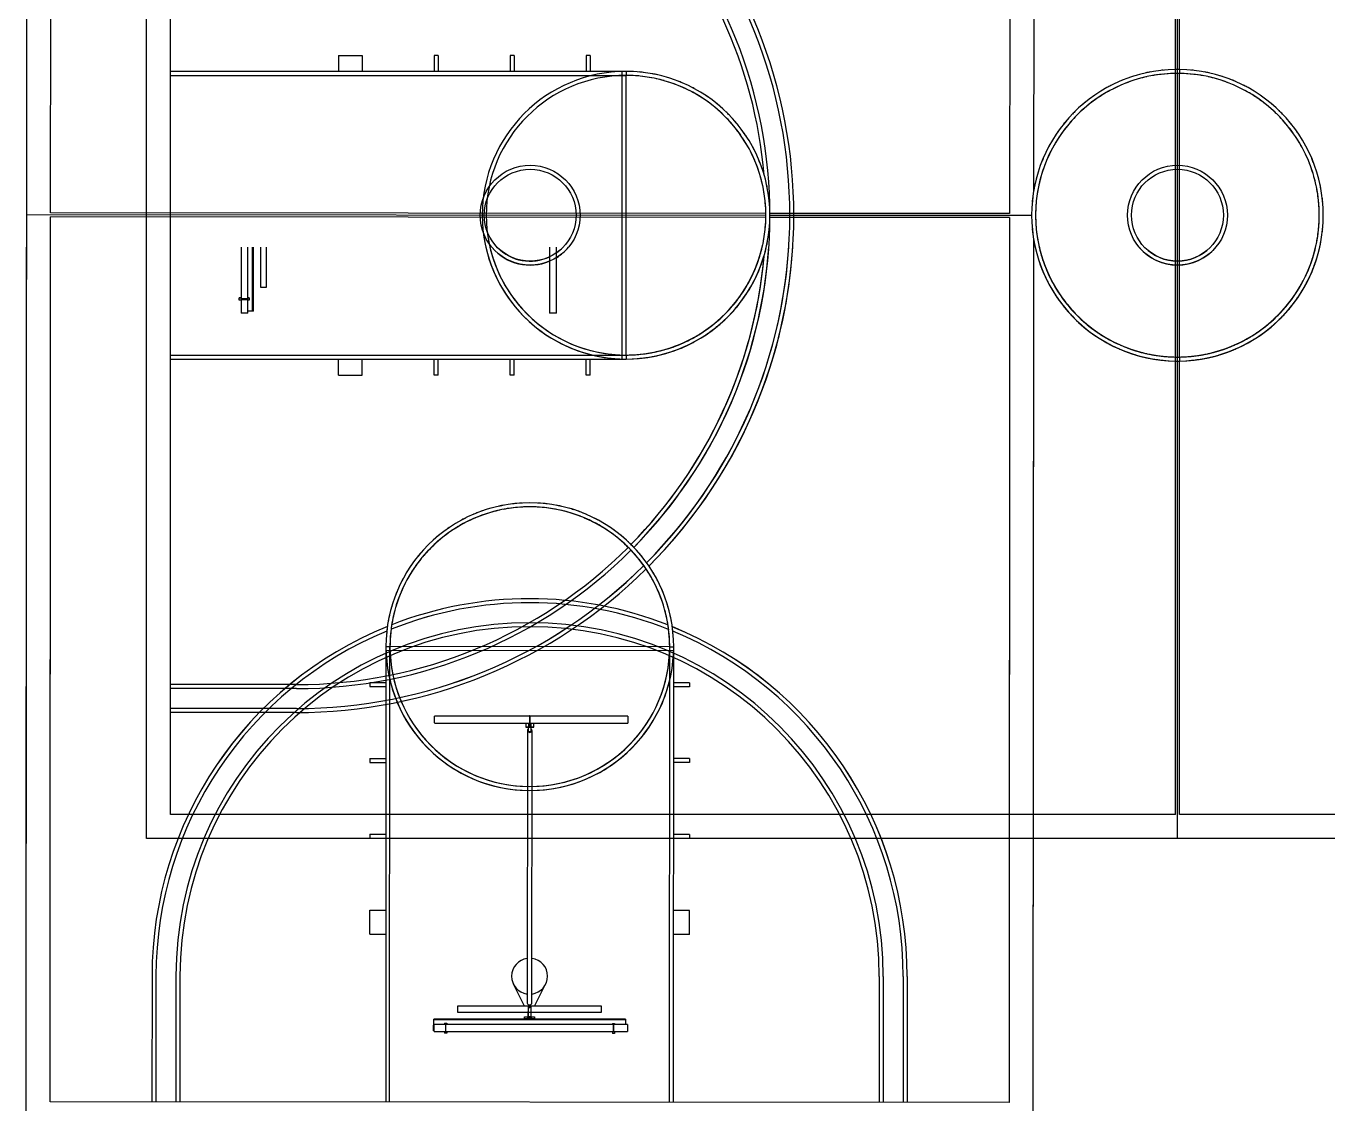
# Model space of a CAD drawing. Header units: inches. Extents: x 9349 to 17082, y 17684 to 25415.
# Drawn here: x 14430 to 15082, y 23570 to 24110 of the extents above; entities that cross this region are included whole.
import ezdxf

# ---------------------------------------------------------------- set-up
doc = ezdxf.new("R2010")
doc.units = ezdxf.units.IN
doc.header["$LTSCALE"] = 0.25
doc.header["$MEASUREMENT"] = 0
doc.layers.add('BACKGROUND', color=8, linetype='Continuous')

msp = doc.modelspace()

# ---------------------------------------------------------------- linework, layer by layer
at = {"layer": 'BACKGROUND'}
for p, q in [((14429.89, 23559.39), (14430.53, 24471.39)), ((14934.53, 24471.04), (14934.22, 24027.27)), ((14442.21, 24016.38), (14442.52, 24459.38)), ((14922.52, 24459.05), (14922.21, 24016.05)), ((14490.21, 23703.21), (14490.21, 24327.21)), ((15006.21, 23703.21), (15006.21, 24327.21)), ((14502.21, 23715.21), (14502.21, 24315.21)), ((15005.21, 24088.21), (15005.21, 24315.21)), ((15007.21, 24088.21), (15007.21, 24315.21)), ((14586.21, 24095.21), (14598.21, 24095.21)), ((14586.21, 24095.21), (14586.21, 24087.21)), ((14598.21, 24095.21), (14598.21, 24087.21)), ((14636.21, 24095.21), (14634.21, 24095.21)), ((14634.21, 24095.21), (14634.21, 24087.21)), ((14636.21, 24095.21), (14636.21, 24087.21)), ((14674.21, 24095.21), (14672.21, 24095.21)), ((14672.21, 24095.21), (14672.21, 24087.21)), ((14674.21, 24095.21), (14674.21, 24087.21)), ((14712.21, 24095.21), (14710.21, 24095.21)), ((14710.21, 24095.21), (14710.21, 24087.21)), ((14712.21, 24095.21), (14712.21, 24087.21)), ((14730.21, 24087.21), (14502.21, 24087.21)), ((14728.21, 23943.21), (14728.21, 24087.21)), ((14730.21, 24087.21), (14730.21, 24085.21)), ((15005.21, 24086.21), (15005.21, 24088.21)), ((15005.21, 23944.22), (15005.21, 24086.21)), ((15007.21, 24088.21), (15007.21, 24086.21)), ((15007.21, 23944.22), (15007.21, 24086.21)), ((14502.21, 24085.21), (14730.21, 24085.21)), ((14730.21, 23945.21), (14730.21, 24085.21)), ((14800.21, 24015.13), (14430.21, 24015.39)), ((14441.9, 23571.38), (14442.21, 24014.38)), ((14800.17, 24016.13), (14442.21, 24016.38)), ((14800.17, 24014.13), (14442.21, 24014.38)), ((14922.21, 24016.05), (14802.17, 24016.13)), ((14922.21, 24014.05), (14802.17, 24014.13)), ((14933.22, 24015.04), (14802.21, 24015.13)), ((14922.21, 24014.05), (14921.9, 23571.05)), ((14934.2, 24003.24), (14933.89, 23559.04)), ((14429.89, 23559.39), (14430.2, 23999.17)), ((14441.9, 23571.38), (14442.2, 23999.17)), ((14490.21, 23703.21), (14490.21, 23999.17)), ((14502.21, 23715.21), (14502.21, 23999.17)), ((14537.49, 23999.17), (14537.49, 23966.12)), ((14540.99, 23966.12), (14540.99, 23999.17)), ((14543.32, 23967.21), (14543.32, 23999.17)), ((14543.47, 23999.17), (14543.47, 23967.21)), ((14543.47, 23967.21), (14543.47, 23999.17)), ((14543.74, 23967.21), (14543.74, 23999.17)), ((14547.21, 23999.17), (14547.21, 23979.21)), ((14550.21, 23979.21), (14550.21, 23999.17)), ((14691.95, 23999.17), (14691.95, 23966.12)), ((14695.45, 23966.12), (14695.45, 23999.17)), ((14728.21, 23943.21), (14728.21, 23999.17)), ((14730.21, 23945.21), (14730.21, 23999.17)), ((14922.2, 23999.17), (14921.9, 23571.05)), ((14934.2, 23999.17), (14933.89, 23559.04)), ((15005.21, 23944.22), (15005.21, 23999.17)), ((15006.21, 23703.21), (15006.21, 23999.17)), ((15007.21, 23944.22), (15007.21, 23999.17)), ((14547.21, 23979.21), (14550.21, 23979.21)), ((14536.59, 23973.71), (14536.59, 23973.78)), ((14537.49, 23973.78), (14536.59, 23973.78)), ((14536.59, 23972.71), (14536.59, 23973.71)), ((14537.49, 23973.71), (14536.59, 23973.71)), ((14536.59, 23972.65), (14536.59, 23972.71)), ((14537.49, 23972.71), (14536.59, 23972.71)), ((14537.49, 23972.65), (14536.59, 23972.65)), ((14541.59, 23973.78), (14540.99, 23973.78)), ((14541.59, 23973.71), (14540.99, 23973.71)), ((14541.59, 23972.71), (14540.99, 23972.71)), ((14541.59, 23972.65), (14540.99, 23972.65)), ((14541.59, 23973.78), (14541.59, 23973.71)), ((14541.59, 23973.71), (14541.59, 23972.71)), ((14541.59, 23972.71), (14541.59, 23972.65)), ((14540.99, 23966.12), (14537.49, 23966.12)), ((14543.32, 23967.21), (14540.99, 23967.21)), ((14543.47, 23967.21), (14543.32, 23967.21)), ((14543.74, 23967.21), (14543.47, 23967.21)), ((14692.38, 23966.12), (14691.95, 23966.12)), ((14695.45, 23966.12), (14692.38, 23966.12)), ((14502.21, 23945.21), (14730.21, 23945.21)), ((14502.21, 23945.21), (14730.21, 23945.21)), ((14502.21, 23943.21), (14730.21, 23943.21)), ((14502.21, 23943.21), (14730.21, 23943.21)), ((14586.21, 23935.21), (14586.21, 23943.21)), ((14586.21, 23935.21), (14586.21, 23943.21)), ((14598.21, 23935.21), (14598.21, 23943.21)), ((14598.21, 23935.21), (14598.21, 23943.21)), ((14634.21, 23935.21), (14634.21, 23943.21)), ((14634.21, 23935.21), (14634.21, 23943.21)), ((14636.21, 23935.21), (14636.21, 23943.21)), ((14636.21, 23935.21), (14636.21, 23943.21)), ((14672.21, 23935.21), (14672.21, 23943.21)), ((14672.21, 23935.21), (14672.21, 23943.21)), ((14674.21, 23935.21), (14674.21, 23943.21)), ((14674.21, 23935.21), (14674.21, 23943.21)), ((14710.21, 23935.21), (14710.21, 23943.21)), ((14710.21, 23935.21), (14710.21, 23943.21)), ((14712.21, 23935.21), (14712.21, 23943.21)), ((14712.21, 23935.21), (14712.21, 23943.21)), ((14730.21, 23945.21), (14730.21, 23943.21)), ((14730.21, 23945.21), (14730.21, 23943.21)), ((15005.21, 23942.22), (15005.21, 23944.22)), ((15005.21, 23942.22), (15005.21, 23944.22)), ((15005.21, 23715.21), (15005.21, 23942.22)), ((15005.21, 23715.21), (15005.21, 23942.22)), ((15007.21, 23944.22), (15007.21, 23942.22)), ((15007.21, 23944.22), (15007.21, 23942.22)), ((15007.21, 23715.21), (15007.21, 23942.22)), ((15007.21, 23715.21), (15007.21, 23942.22)), ((14586.21, 23935.21), (14598.21, 23935.21)), ((14586.21, 23935.21), (14598.21, 23935.21)), ((14636.21, 23935.21), (14634.21, 23935.21)), ((14636.21, 23935.21), (14634.21, 23935.21)), ((14674.21, 23935.21), (14672.21, 23935.21)), ((14674.21, 23935.21), (14672.21, 23935.21)), ((14712.21, 23935.21), (14710.21, 23935.21)), ((14712.21, 23935.21), (14710.21, 23935.21)), ((14610.06, 23799.27), (14609.9, 23571.27)), ((14610.06, 23799.27), (14609.9, 23571.27)), ((14610.06, 23799.27), (14612.06, 23799.26)), ((14610.06, 23799.27), (14612.06, 23799.26)), ((14611.9, 23571.26), (14612.06, 23799.26)), ((14611.9, 23571.26), (14612.06, 23799.26)), ((14752.06, 23799.17), (14612.06, 23799.26)), ((14752.06, 23799.17), (14612.06, 23799.26)), ((14751.9, 23571.17), (14752.06, 23799.17)), ((14751.9, 23571.17), (14752.06, 23799.17)), ((14752.06, 23799.17), (14754.06, 23799.16)), ((14752.06, 23799.17), (14754.06, 23799.16)), ((14753.9, 23571.16), (14754.06, 23799.16)), ((14753.9, 23571.16), (14754.06, 23799.16)), ((14754.06, 23797.16), (14610.06, 23797.27)), ((14754.06, 23797.16), (14610.06, 23797.27)), ((14565.21, 23780.21), (14502.21, 23780.21)), ((14565.21, 23780.21), (14502.21, 23780.21)), ((14602.05, 23781.27), (14602.05, 23779.27)), ((14602.05, 23781.27), (14610.05, 23781.27)), ((14602.05, 23781.27), (14602.05, 23779.27)), ((14602.05, 23781.27), (14610.05, 23781.27)), ((14602.05, 23779.27), (14610.05, 23779.27)), ((14602.05, 23779.27), (14610.05, 23779.27)), ((14762.05, 23781.16), (14754.05, 23781.16)), ((14762.05, 23781.16), (14754.05, 23781.16)), ((14762.05, 23779.16), (14754.05, 23779.16)), ((14762.05, 23779.16), (14754.05, 23779.16)), ((14762.05, 23781.16), (14762.05, 23779.16)), ((14762.05, 23781.16), (14762.05, 23779.16)), ((14565.21, 23778.21), (14502.21, 23778.21)), ((14565.21, 23778.21), (14502.21, 23778.21)), ((14565.21, 23768.21), (14502.21, 23768.21)), ((14565.21, 23768.21), (14502.21, 23768.21)), ((14565.21, 23766.21), (14502.21, 23766.21)), ((14565.21, 23766.21), (14502.21, 23766.21)), ((14731.13, 23764.42), (14634.36, 23764.48)), ((14634.36, 23761.42), (14634.36, 23764.48)), ((14634.36, 23760.99), (14634.36, 23761.42)), ((14634.36, 23760.98), (14731.13, 23760.92)), ((14680.03, 23760.99), (14680.03, 23758.96)), ((14681.47, 23760.99), (14681.47, 23759.5)), ((14681.53, 23760.99), (14681.53, 23759.5)), ((14681.91, 23761.29), (14681.91, 23759.48)), ((14682.16, 23759.48), (14682.16, 23761.29)), ((14682.53, 23760.98), (14682.53, 23759.5)), ((14682.6, 23760.98), (14682.59, 23759.5)), ((14684.03, 23758.96), (14684.03, 23760.98)), ((14731.13, 23764.42), (14731.13, 23761.35)), ((14731.13, 23761.35), (14731.13, 23760.92)), ((14680.03, 23758.96), (14684.03, 23758.96)), ((14680.03, 23758.96), (14680.03, 23758.92)), ((14684.03, 23758.92), (14680.03, 23758.92)), ((14680.84, 23757.2), (14680.75, 23620.78)), ((14681.53, 23759.5), (14681.47, 23759.5)), ((14681.47, 23759.5), (14681.47, 23758.96)), ((14681.47, 23758.96), (14682.59, 23758.96)), ((14681.47, 23756.8), (14681.47, 23758.92)), ((14681.47, 23756.75), (14681.47, 23756.8)), ((14681.47, 23756.74), (14682.59, 23756.74)), ((14681.53, 23759), (14681.53, 23759.5)), ((14681.53, 23759.5), (14681.53, 23759)), ((14682.53, 23759), (14681.53, 23759)), ((14682.59, 23759.5), (14682.53, 23759.5)), ((14682.53, 23759.5), (14682.53, 23759)), ((14682.53, 23759), (14682.53, 23759.5)), ((14682.59, 23758.96), (14682.59, 23759.5)), ((14682.59, 23758.92), (14682.59, 23756.8)), ((14682.59, 23756.8), (14682.59, 23756.75)), ((14683.12, 23620.78), (14683.22, 23757.2)), ((14684.03, 23758.92), (14684.03, 23758.96)), ((14602.02, 23743.27), (14602.02, 23741.27)), ((14602.02, 23743.27), (14610.02, 23743.27)), ((14602.02, 23743.27), (14602.02, 23741.27)), ((14602.02, 23743.27), (14610.02, 23743.27)), ((14602.02, 23741.27), (14610.02, 23741.27)), ((14602.02, 23741.27), (14610.02, 23741.27)), ((14762.02, 23743.16), (14754.02, 23743.16)), ((14762.02, 23743.16), (14754.02, 23743.16)), ((14762.02, 23741.16), (14754.02, 23741.16)), ((14762.02, 23741.16), (14754.02, 23741.16)), ((14762.02, 23743.16), (14762.02, 23741.16)), ((14762.02, 23743.16), (14762.02, 23741.16)), ((15005.21, 23715.21), (14502.21, 23715.21)), ((14680.81, 23715.21), (14502.21, 23715.21)), ((15005.21, 23715.21), (14683.18, 23715.21)), ((15510.21, 23715.21), (15007.21, 23715.21)), ((15334.81, 23715.21), (15007.21, 23715.21)), ((15522.21, 23703.21), (14490.21, 23703.21)), ((14680.8, 23703.21), (14490.21, 23703.21)), ((14601.99, 23705.27), (14601.99, 23703.27)), ((14601.99, 23705.27), (14609.99, 23705.27)), ((14601.99, 23705.27), (14601.99, 23703.27)), ((14601.99, 23705.27), (14609.99, 23705.27)), ((14601.99, 23703.27), (14609.99, 23703.27)), ((14601.99, 23703.27), (14609.99, 23703.27)), ((15334.8, 23703.21), (14683.16, 23703.21)), ((14761.99, 23705.16), (14753.99, 23705.16)), ((14761.99, 23705.16), (14753.99, 23705.16)), ((14761.99, 23703.16), (14753.99, 23703.16)), ((14761.99, 23703.16), (14753.99, 23703.16)), ((14761.99, 23705.16), (14761.99, 23703.16)), ((14761.99, 23705.16), (14761.99, 23703.16)), ((14601.96, 23655.27), (14601.97, 23667.27)), ((14601.96, 23655.27), (14601.97, 23667.27)), ((14601.97, 23667.27), (14609.97, 23667.27)), ((14601.97, 23667.27), (14609.97, 23667.27)), ((14761.97, 23667.16), (14753.97, 23667.16)), ((14761.97, 23667.16), (14753.97, 23667.16)), ((14761.96, 23655.16), (14761.97, 23667.16)), ((14761.96, 23655.16), (14761.97, 23667.16)), ((14601.96, 23655.27), (14609.96, 23655.27)), ((14601.96, 23655.27), (14609.96, 23655.27)), ((14761.96, 23655.16), (14753.96, 23655.16)), ((14761.96, 23655.16), (14753.96, 23655.16)), ((14492.94, 23634.35), (14492.9, 23571.35)), ((14492.94, 23634.35), (14492.9, 23571.35)), ((14494.94, 23634.35), (14494.9, 23571.35)), ((14494.94, 23634.35), (14494.9, 23571.35)), ((14504.94, 23634.34), (14504.9, 23571.34)), ((14504.94, 23634.34), (14504.9, 23571.34)), ((14506.94, 23634.34), (14506.9, 23571.34)), ((14506.94, 23634.34), (14506.9, 23571.34)), ((14679.43, 23619.22), (14673.91, 23630.16)), ((14684.43, 23619.21), (14689.97, 23630.15)), ((14856.94, 23634.09), (14856.9, 23571.09)), ((14856.94, 23634.09), (14856.9, 23571.09)), ((14858.94, 23634.09), (14858.9, 23571.09)), ((14858.94, 23634.09), (14858.9, 23571.09)), ((14868.94, 23634.08), (14868.9, 23571.08)), ((14868.94, 23634.08), (14868.9, 23571.08)), ((14870.94, 23634.08), (14870.9, 23571.08)), ((14870.94, 23634.08), (14870.9, 23571.08)), ((14681.18, 23619.22), (14645.93, 23619.24)), ((14645.93, 23619.24), (14645.93, 23616.24)), ((14645.93, 23616.24), (14681.18, 23616.22)), ((14681.31, 23619.29), (14681.18, 23619.29)), ((14681.18, 23619.29), (14681.18, 23614.07)), ((14681.3, 23614.07), (14681.31, 23619.29)), ((14681.58, 23619.22), (14681.31, 23619.22)), ((14681.31, 23616.22), (14682.56, 23616.21)), ((14681.55, 23619.94), (14681.55, 23618.81)), ((14682.56, 23619.21), (14682.28, 23619.21)), ((14682.3, 23618.81), (14682.3, 23619.94)), ((14682.56, 23619.28), (14682.55, 23614.07)), ((14682.68, 23619.28), (14682.56, 23619.28)), ((14682.68, 23614.07), (14682.68, 23619.28)), ((14717.93, 23619.19), (14682.68, 23619.21)), ((14682.68, 23616.21), (14717.93, 23616.19)), ((14717.93, 23616.19), (14717.93, 23619.19)), ((14633.92, 23607.21), (14633.93, 23612.35)), ((14633.93, 23612.51), (14633.93, 23612.78)), ((14729.93, 23612.71), (14633.93, 23612.78)), ((14633.93, 23612.51), (14729.93, 23612.44)), ((14633.93, 23612.35), (14633.93, 23612.51)), ((14729.93, 23612.44), (14633.93, 23612.51)), ((14729.93, 23612.29), (14633.93, 23612.35)), ((14731.02, 23609.96), (14634.25, 23610.03)), ((14634.25, 23606.53), (14634.25, 23610.03)), ((14639.36, 23610.62), (14639.43, 23610.62)), ((14639.36, 23610.62), (14639.36, 23610.02)), ((14639.43, 23610.62), (14640.43, 23610.62)), ((14639.43, 23610.62), (14639.43, 23610.02)), ((14640.43, 23610.62), (14640.49, 23610.62)), ((14640.43, 23610.62), (14640.43, 23610.02)), ((14640.49, 23610.62), (14640.49, 23610.02)), ((14679.42, 23613.82), (14684.43, 23613.81)), ((14679.42, 23613.76), (14679.42, 23613.82)), ((14679.42, 23612.94), (14679.42, 23613.76)), ((14684.43, 23613.75), (14679.42, 23613.76)), ((14680.61, 23612.94), (14679.42, 23612.94)), ((14682.43, 23613.94), (14681.43, 23613.94)), ((14684.42, 23612.94), (14683.25, 23612.94)), ((14684.42, 23613.75), (14684.42, 23612.94)), ((14684.43, 23613.81), (14684.43, 23613.75)), ((14723.36, 23610.56), (14723.43, 23610.56)), ((14723.36, 23610.56), (14723.36, 23609.97)), ((14723.43, 23610.56), (14724.43, 23610.56)), ((14723.43, 23610.56), (14723.43, 23609.97)), ((14724.43, 23610.56), (14724.49, 23610.56)), ((14724.43, 23610.56), (14724.43, 23609.97)), ((14724.49, 23610.56), (14724.49, 23609.97)), ((14729.93, 23612.71), (14729.93, 23612.44)), ((14729.93, 23612.44), (14729.93, 23612.29)), ((14729.93, 23612.29), (14729.93, 23609.96)), ((14731.02, 23609.96), (14731.02, 23606.46)), ((14633.92, 23607.05), (14633.92, 23607.21)), ((14634.25, 23607.21), (14633.92, 23607.21)), ((14634.25, 23607.05), (14633.92, 23607.05)), ((14633.92, 23606.78), (14633.92, 23607.05)), ((14634.25, 23607.05), (14633.92, 23607.05)), ((14634.25, 23606.78), (14633.92, 23606.78)), ((14634.25, 23606.53), (14731.02, 23606.46)), ((14639.36, 23606.53), (14639.36, 23605.62)), ((14639.42, 23605.62), (14639.36, 23605.62)), ((14639.42, 23606.53), (14639.42, 23605.62)), ((14640.42, 23605.62), (14639.42, 23605.62)), ((14640.42, 23606.53), (14640.42, 23605.62)), ((14640.49, 23605.62), (14640.42, 23605.62)), ((14640.49, 23606.53), (14640.49, 23605.62)), ((14723.36, 23606.47), (14723.36, 23605.56)), ((14723.42, 23605.56), (14723.36, 23605.56)), ((14723.42, 23606.47), (14723.42, 23605.56)), ((14724.42, 23605.56), (14723.42, 23605.56)), ((14724.42, 23606.47), (14724.42, 23605.56)), ((14724.49, 23605.56), (14724.42, 23605.56)), ((14724.49, 23606.47), (14724.49, 23605.56)), ((14921.9, 23571.05), (14441.9, 23571.38)), ((14921.9, 23571.05), (14441.9, 23571.38))]:
    msp.add_line(p, q, dxfattribs=at)
at = {"layer": 'BACKGROUND', "flags": 128}
for points in [[(14541.12, 23973.34), (14541.12, 23973.34), (14541.11, 23973.34), (14541.1, 23973.34), (14541.09, 23973.34), (14541.08, 23973.34), (14541.06, 23973.34), (14541.04, 23973.34), (14541.02, 23973.34), (14541, 23973.34), (14540.97, 23973.34), (14540.94, 23973.34), (14540.91, 23973.34), (14540.87, 23973.34), (14540.83, 23973.34), (14540.79, 23973.34), (14540.75, 23973.34), (14540.7, 23973.34), (14540.65, 23973.34), (14540.6, 23973.34), (14540.55, 23973.34), (14540.49, 23973.34), (14540.44, 23973.34), (14540.38, 23973.34), (14540.32, 23973.34), (14540.26, 23973.34), (14540.19, 23973.34), (14540.13, 23973.34), (14540.06, 23973.34), (14539.99, 23973.34), (14539.92, 23973.34), (14539.85, 23973.34), (14539.78, 23973.34), (14539.71, 23973.34), (14539.63, 23973.34), (14539.56, 23973.34), (14539.49, 23973.34), (14539.41, 23973.34), (14539.34, 23973.34), (14539.26, 23973.34), (14539.19, 23973.34), (14539.11, 23973.34), (14539.04, 23973.34), (14538.96, 23973.34), (14538.89, 23973.34), (14538.82, 23973.34), (14538.74, 23973.34), (14538.67, 23973.34), (14538.6, 23973.34), (14538.53, 23973.34), (14538.46, 23973.34), (14538.39, 23973.34), (14538.33, 23973.34), (14538.26, 23973.34), (14538.2, 23973.34), (14538.14, 23973.34), (14538.08, 23973.34), (14538.02, 23973.34), (14537.97, 23973.34), (14537.91, 23973.34), (14537.86, 23973.34), (14537.81, 23973.34), (14537.76, 23973.34), (14537.72, 23973.34), (14537.68, 23973.34), (14537.64, 23973.34), (14537.6, 23973.34), (14537.56, 23973.34), (14537.53, 23973.34), (14537.5, 23973.34), (14537.48, 23973.34), (14537.45, 23973.34), (14537.43, 23973.34), (14537.41, 23973.34), (14537.4, 23973.34), (14537.39, 23973.34), (14537.38, 23973.34), (14537.37, 23973.34), (14537.37, 23973.34), (14537.37, 23973.34)], [(14537.37, 23973.09), (14537.37, 23973.09), (14537.37, 23973.09), (14537.38, 23973.09), (14537.39, 23973.09), (14537.4, 23973.09), (14537.42, 23973.09), (14537.44, 23973.09), (14537.46, 23973.09), (14537.49, 23973.09), (14537.52, 23973.09), (14537.55, 23973.09), (14537.58, 23973.09), (14537.62, 23973.09), (14537.65, 23973.09), (14537.7, 23973.09), (14537.74, 23973.09), (14537.78, 23973.09), (14537.83, 23973.09), (14537.88, 23973.09), (14537.94, 23973.09), (14537.99, 23973.09), (14538.05, 23973.09), (14538.11, 23973.09), (14538.17, 23973.09), (14538.23, 23973.09), (14538.29, 23973.09), (14538.36, 23973.09), (14538.43, 23973.09), (14538.49, 23973.09), (14538.56, 23973.09), (14538.63, 23973.09), (14538.7, 23973.09), (14538.78, 23973.09), (14538.85, 23973.09), (14538.92, 23973.09), (14539, 23973.09), (14539.07, 23973.09), (14539.15, 23973.09), (14539.22, 23973.09), (14539.3, 23973.09), (14539.37, 23973.09), (14539.45, 23973.09), (14539.52, 23973.09), (14539.6, 23973.09), (14539.67, 23973.09), (14539.74, 23973.09), (14539.81, 23973.09), (14539.88, 23973.09), (14539.95, 23973.09), (14540.02, 23973.09), (14540.09, 23973.09), (14540.16, 23973.09), (14540.22, 23973.09), (14540.28, 23973.09), (14540.35, 23973.09), (14540.41, 23973.09), (14540.46, 23973.09), (14540.52, 23973.09), (14540.57, 23973.09), (14540.63, 23973.09), (14540.67, 23973.09), (14540.72, 23973.09), (14540.77, 23973.09), (14540.81, 23973.09), (14540.85, 23973.09), (14540.89, 23973.09), (14540.92, 23973.09), (14540.95, 23973.09), (14540.98, 23973.09), (14541.01, 23973.09), (14541.03, 23973.09), (14541.05, 23973.09), (14541.07, 23973.09), (14541.09, 23973.09), (14541.1, 23973.09), (14541.11, 23973.09), (14541.11, 23973.09), (14541.12, 23973.09), (14541.12, 23973.09)], [(14681.91, 23764.58), (14681.91, 23764.58), (14681.91, 23764.59), (14681.91, 23764.59), (14681.91, 23764.6), (14681.91, 23764.6), (14681.91, 23764.61), (14681.91, 23764.61), (14681.92, 23764.62), (14681.92, 23764.62), (14681.92, 23764.63), (14681.92, 23764.63), (14681.92, 23764.63), (14681.93, 23764.64), (14681.93, 23764.64), (14681.93, 23764.65), (14681.93, 23764.65), (14681.94, 23764.66), (14681.94, 23764.66), (14681.94, 23764.66), (14681.95, 23764.67), (14681.95, 23764.67), (14681.96, 23764.67), (14681.96, 23764.68), (14681.96, 23764.68), (14681.97, 23764.68), (14681.97, 23764.68), (14681.98, 23764.69), (14681.98, 23764.69), (14681.99, 23764.69), (14681.99, 23764.69), (14681.99, 23764.69), (14682, 23764.7), (14682, 23764.7), (14682.01, 23764.7), (14682.01, 23764.7), (14682.02, 23764.7), (14682.02, 23764.7), (14682.03, 23764.7), (14682.03, 23764.7), (14682.04, 23764.7)], [(14681.91, 23764.43), (14681.91, 23764.46), (14681.91, 23764.48), (14681.91, 23764.5), (14681.91, 23764.52), (14681.91, 23764.54), (14681.91, 23764.55), (14681.91, 23764.56), (14681.91, 23764.57), (14681.91, 23764.58), (14681.91, 23764.58)], [(14681.91, 23764.58), (14681.91, 23764.58), (14681.91, 23764.57), (14681.91, 23764.56), (14681.91, 23764.55), (14681.91, 23764.54), (14681.91, 23764.52), (14681.91, 23764.5), (14681.91, 23764.48), (14681.91, 23764.46), (14681.91, 23764.43), (14681.91, 23764.4), (14681.91, 23764.36), (14681.91, 23764.33), (14681.91, 23764.29), (14681.91, 23764.25), (14681.91, 23764.21), (14681.91, 23764.16), (14681.91, 23764.11), (14681.91, 23764.06), (14681.91, 23764.01), (14681.91, 23763.95), (14681.91, 23763.9), (14681.91, 23763.84), (14681.91, 23763.78), (14681.91, 23763.71), (14681.91, 23763.65), (14681.91, 23763.59), (14681.91, 23763.52), (14681.91, 23763.45), (14681.91, 23763.38), (14681.91, 23763.31), (14681.91, 23763.24), (14681.91, 23763.17), (14681.91, 23763.09), (14681.91, 23763.02), (14681.91, 23762.95), (14681.91, 23762.87), (14681.91, 23762.8), (14681.91, 23762.72), (14681.91, 23762.65), (14681.91, 23762.57), (14681.91, 23762.5), (14681.91, 23762.42), (14681.91, 23762.35), (14681.91, 23762.28), (14681.91, 23762.2), (14681.91, 23762.13), (14681.91, 23762.06), (14681.91, 23761.99), (14681.91, 23761.92), (14681.91, 23761.85), (14681.91, 23761.79), (14681.91, 23761.72), (14681.91, 23761.66), (14681.91, 23761.6), (14681.91, 23761.54), (14681.91, 23761.48), (14681.91, 23761.42), (14681.91, 23761.37), (14681.91, 23761.32), (14681.91, 23761.29)], [(14682.04, 23764.7), (14682.04, 23764.7), (14682.05, 23764.7), (14682.05, 23764.7), (14682.06, 23764.7), (14682.06, 23764.7), (14682.06, 23764.7), (14682.07, 23764.7), (14682.07, 23764.7), (14682.08, 23764.69), (14682.08, 23764.69), (14682.09, 23764.69), (14682.09, 23764.69), (14682.1, 23764.68), (14682.1, 23764.68), (14682.11, 23764.68), (14682.11, 23764.68), (14682.11, 23764.67), (14682.12, 23764.67), (14682.12, 23764.67), (14682.12, 23764.66), (14682.13, 23764.66), (14682.13, 23764.66), (14682.13, 23764.65), (14682.14, 23764.65), (14682.14, 23764.64), (14682.14, 23764.64), (14682.15, 23764.64), (14682.15, 23764.63), (14682.15, 23764.63), (14682.15, 23764.62), (14682.15, 23764.62), (14682.15, 23764.61), (14682.16, 23764.61), (14682.16, 23764.6), (14682.16, 23764.6), (14682.16, 23764.59), (14682.16, 23764.59), (14682.16, 23764.58), (14682.16, 23764.58), (14682.16, 23764.58)], [(14682.16, 23761.29), (14682.16, 23761.34), (14682.16, 23761.39), (14682.16, 23761.45), (14682.16, 23761.51), (14682.16, 23761.57), (14682.16, 23761.63), (14682.16, 23761.69), (14682.16, 23761.75), (14682.16, 23761.82), (14682.16, 23761.88), (14682.16, 23761.95), (14682.16, 23762.02), (14682.16, 23762.09), (14682.16, 23762.16), (14682.16, 23762.24), (14682.16, 23762.31), (14682.16, 23762.38), (14682.16, 23762.46), (14682.16, 23762.53), (14682.16, 23762.61), (14682.16, 23762.68), (14682.16, 23762.76), (14682.16, 23762.83), (14682.16, 23762.91), (14682.16, 23762.98), (14682.16, 23763.05), (14682.16, 23763.13), (14682.16, 23763.2), (14682.16, 23763.27), (14682.16, 23763.34), (14682.16, 23763.41), (14682.16, 23763.48), (14682.16, 23763.55), (14682.16, 23763.62), (14682.16, 23763.68), (14682.16, 23763.74), (14682.16, 23763.8), (14682.16, 23763.86), (14682.16, 23763.92), (14682.16, 23763.98), (14682.16, 23764.03), (14682.16, 23764.08), (14682.16, 23764.13), (14682.16, 23764.18), (14682.16, 23764.23), (14682.16, 23764.27), (14682.16, 23764.31), (14682.16, 23764.35), (14682.16, 23764.38), (14682.16, 23764.41), (14682.16, 23764.44), (14682.16, 23764.47), (14682.16, 23764.49), (14682.16, 23764.51), (14682.16, 23764.53), (14682.16, 23764.55), (14682.16, 23764.56), (14682.16, 23764.57), (14682.16, 23764.57), (14682.16, 23764.58), (14682.16, 23764.58)], [(14682.16, 23764.58), (14682.16, 23764.57), (14682.16, 23764.57), (14682.16, 23764.56), (14682.16, 23764.55), (14682.16, 23764.54), (14682.16, 23764.52), (14682.16, 23764.5), (14682.16, 23764.48), (14682.16, 23764.46), (14682.16, 23764.43)], [(14639.8, 23610.15), (14639.8, 23610.15), (14639.8, 23610.14), (14639.8, 23610.14), (14639.8, 23610.13), (14639.8, 23610.11), (14639.8, 23610.1), (14639.8, 23610.08), (14639.8, 23610.06), (14639.8, 23610.03), (14639.8, 23610), (14639.8, 23609.97), (14639.8, 23609.94), (14639.8, 23609.9), (14639.8, 23609.86), (14639.8, 23609.82), (14639.8, 23609.78), (14639.8, 23609.73), (14639.8, 23609.69), (14639.8, 23609.63), (14639.8, 23609.58), (14639.8, 23609.53), (14639.8, 23609.47), (14639.8, 23609.41), (14639.8, 23609.35), (14639.8, 23609.29), (14639.8, 23609.22), (14639.8, 23609.16), (14639.8, 23609.09), (14639.8, 23609.02), (14639.8, 23608.96), (14639.8, 23608.88), (14639.8, 23608.81), (14639.8, 23608.74), (14639.8, 23608.67), (14639.8, 23608.59), (14639.8, 23608.52), (14639.8, 23608.45), (14639.8, 23608.37), (14639.8, 23608.3), (14639.8, 23608.22), (14639.8, 23608.15), (14639.8, 23608.07), (14639.8, 23608), (14639.8, 23607.92), (14639.8, 23607.85), (14639.8, 23607.78), (14639.8, 23607.71), (14639.8, 23607.63), (14639.8, 23607.56), (14639.8, 23607.5), (14639.8, 23607.43), (14639.8, 23607.36), (14639.8, 23607.3), (14639.8, 23607.23), (14639.8, 23607.17), (14639.8, 23607.11), (14639.8, 23607.05), (14639.8, 23607), (14639.8, 23606.94), (14639.8, 23606.89), (14639.8, 23606.84), (14639.8, 23606.8), (14639.8, 23606.75), (14639.8, 23606.71), (14639.8, 23606.67), (14639.8, 23606.63), (14639.8, 23606.6), (14639.8, 23606.56), (14639.8, 23606.54), (14639.8, 23606.51), (14639.8, 23606.49), (14639.8, 23606.46), (14639.8, 23606.45), (14639.8, 23606.43), (14639.8, 23606.42), (14639.8, 23606.41), (14639.8, 23606.4), (14639.8, 23606.4), (14639.8, 23606.4)], [(14640.05, 23606.4), (14640.05, 23606.4), (14640.05, 23606.41), (14640.05, 23606.41), (14640.05, 23606.42), (14640.05, 23606.44), (14640.05, 23606.45), (14640.05, 23606.47), (14640.05, 23606.5), (14640.05, 23606.52), (14640.05, 23606.55), (14640.05, 23606.58), (14640.05, 23606.61), (14640.05, 23606.65), (14640.05, 23606.69), (14640.05, 23606.73), (14640.05, 23606.77), (14640.05, 23606.82), (14640.05, 23606.87), (14640.05, 23606.92), (14640.05, 23606.97), (14640.05, 23607.02), (14640.05, 23607.08), (14640.05, 23607.14), (14640.05, 23607.2), (14640.05, 23607.26), (14640.05, 23607.33), (14640.05, 23607.39), (14640.05, 23607.46), (14640.05, 23607.53), (14640.05, 23607.6), (14640.05, 23607.67), (14640.05, 23607.74), (14640.05, 23607.81), (14640.05, 23607.88), (14640.05, 23607.96), (14640.05, 23608.03), (14640.05, 23608.11), (14640.05, 23608.18), (14640.05, 23608.26), (14640.05, 23608.33), (14640.05, 23608.41), (14640.05, 23608.48), (14640.05, 23608.55), (14640.05, 23608.63), (14640.05, 23608.7), (14640.05, 23608.77), (14640.05, 23608.85), (14640.05, 23608.92), (14640.05, 23608.99), (14640.05, 23609.06), (14640.05, 23609.12), (14640.05, 23609.19), (14640.05, 23609.25), (14640.05, 23609.32), (14640.05, 23609.38), (14640.05, 23609.44), (14640.05, 23609.5), (14640.05, 23609.55), (14640.05, 23609.61), (14640.05, 23609.66), (14640.05, 23609.71), (14640.05, 23609.75), (14640.05, 23609.8), (14640.05, 23609.84), (14640.05, 23609.88), (14640.05, 23609.92), (14640.05, 23609.95), (14640.05, 23609.99), (14640.05, 23610.02), (14640.05, 23610.04), (14640.05, 23610.07), (14640.05, 23610.09), (14640.05, 23610.1), (14640.05, 23610.12), (14640.05, 23610.13), (14640.05, 23610.14), (14640.05, 23610.15), (14640.05, 23610.15), (14640.05, 23610.15)], [(14723.8, 23610.09), (14723.8, 23610.09), (14723.8, 23610.09), (14723.8, 23610.08), (14723.8, 23610.07), (14723.8, 23610.05), (14723.8, 23610.04), (14723.8, 23610.02), (14723.8, 23610), (14723.8, 23609.97), (14723.8, 23609.94), (14723.8, 23609.91), (14723.8, 23609.88), (14723.8, 23609.84), (14723.8, 23609.81), (14723.8, 23609.76), (14723.8, 23609.72), (14723.8, 23609.67), (14723.8, 23609.63), (14723.8, 23609.58), (14723.8, 23609.52), (14723.8, 23609.47), (14723.8, 23609.41), (14723.8, 23609.35), (14723.8, 23609.29), (14723.8, 23609.23), (14723.8, 23609.17), (14723.8, 23609.1), (14723.8, 23609.03), (14723.8, 23608.97), (14723.8, 23608.9), (14723.8, 23608.83), (14723.8, 23608.75), (14723.8, 23608.68), (14723.8, 23608.61), (14723.8, 23608.54), (14723.8, 23608.46), (14723.8, 23608.39), (14723.8, 23608.31), (14723.8, 23608.24), (14723.8, 23608.16), (14723.8, 23608.09), (14723.8, 23608.01), (14723.8, 23607.94), (14723.8, 23607.86), (14723.8, 23607.79), (14723.8, 23607.72), (14723.8, 23607.65), (14723.8, 23607.58), (14723.8, 23607.51), (14723.8, 23607.44), (14723.8, 23607.37), (14723.8, 23607.3), (14723.8, 23607.24), (14723.8, 23607.17), (14723.8, 23607.11), (14723.8, 23607.05), (14723.8, 23607), (14723.8, 23606.94), (14723.8, 23606.89), (14723.8, 23606.83), (14723.8, 23606.78), (14723.8, 23606.74), (14723.8, 23606.69), (14723.8, 23606.65), (14723.8, 23606.61), (14723.8, 23606.57), (14723.8, 23606.54), (14723.8, 23606.51), (14723.8, 23606.48), (14723.8, 23606.45), (14723.8, 23606.43), (14723.8, 23606.41), (14723.8, 23606.39), (14723.8, 23606.37), (14723.8, 23606.36), (14723.8, 23606.35), (14723.8, 23606.35), (14723.8, 23606.34), (14723.8, 23606.34)], [(14724.05, 23606.34), (14724.05, 23606.34), (14724.05, 23606.35), (14724.05, 23606.35), (14724.05, 23606.37), (14724.05, 23606.38), (14724.05, 23606.4), (14724.05, 23606.41), (14724.05, 23606.44), (14724.05, 23606.46), (14724.05, 23606.49), (14724.05, 23606.52), (14724.05, 23606.55), (14724.05, 23606.59), (14724.05, 23606.63), (14724.05, 23606.67), (14724.05, 23606.71), (14724.05, 23606.76), (14724.05, 23606.81), (14724.05, 23606.86), (14724.05, 23606.91), (14724.05, 23606.97), (14724.05, 23607.02), (14724.05, 23607.08), (14724.05, 23607.14), (14724.05, 23607.2), (14724.05, 23607.27), (14724.05, 23607.33), (14724.05, 23607.4), (14724.05, 23607.47), (14724.05, 23607.54), (14724.05, 23607.61), (14724.05, 23607.68), (14724.05, 23607.75), (14724.05, 23607.82), (14724.05, 23607.9), (14724.05, 23607.97), (14724.05, 23608.05), (14724.05, 23608.12), (14724.05, 23608.2), (14724.05, 23608.27), (14724.05, 23608.35), (14724.05, 23608.42), (14724.05, 23608.5), (14724.05, 23608.57), (14724.05, 23608.64), (14724.05, 23608.72), (14724.05, 23608.79), (14724.05, 23608.86), (14724.05, 23608.93), (14724.05, 23609), (14724.05, 23609.06), (14724.05, 23609.13), (14724.05, 23609.2), (14724.05, 23609.26), (14724.05, 23609.32), (14724.05, 23609.38), (14724.05, 23609.44), (14724.05, 23609.49), (14724.05, 23609.55), (14724.05, 23609.6), (14724.05, 23609.65), (14724.05, 23609.7), (14724.05, 23609.74), (14724.05, 23609.78), (14724.05, 23609.82), (14724.05, 23609.86), (14724.05, 23609.9), (14724.05, 23609.93), (14724.05, 23609.96), (14724.05, 23609.98), (14724.05, 23610.01), (14724.05, 23610.03), (14724.05, 23610.05), (14724.05, 23610.06), (14724.05, 23610.07), (14724.05, 23610.08), (14724.05, 23610.09), (14724.05, 23610.09), (14724.05, 23610.09)]]:
    msp.add_lwpolyline(points, dxfattribs=at)
at = {"layer": 'BACKGROUND'}
for centre, radius in [((14682.21, 24015.21), 25), ((15006.21, 24015.21), 25), ((14682.21, 24015.21), 23), ((15006.21, 24015.21), 23)]:
    msp.add_circle(centre, radius, dxfattribs=at)
for centre, radius, start, end in [((14565.21, 24015.21), 249, 315.12596, 44.81556), ((14565.21, 24015.21), 247, 315.20612, 44.73601), ((14565.21, 24015.21), 235, 4.93118, 44.50212), ((14565.21, 24015.21), 237, 315.44162, 44.50598), ((14730.21, 24015.21), 72, 90, 270), ((14730.21, 24015.21), 72, 270, 90), ((14730.21, 24015.21), 72, 83.09173, 84.77359), ((14730.21, 24015.21), 72, 77.5652, 79.52296), ((15006.21, 24015.21), 73, 90.7849, 269.2151), ((15006.21, 24015.21), 71, 90.80701, 269.19299), ((15006.21, 24015.21), 73, 106.02007, 107.9682), ((15006.21, 24015.21), 73, 100.77355, 102.5143), ((15006.21, 24015.21), 71, 96.10479, 100.78212), ((15006.21, 24015.21), 73, 95.55932, 96.16499), ((15006.21, 24015.21), 71, 84.43118, 95.56882), ((15006.21, 24015.21), 73, 89.21386, 90.78614), ((15006.21, 24015.21), 73, 270.7849, 89.2151), ((15006.21, 24015.21), 71, 270.80701, 89.19299), ((15006.21, 24015.21), 73, 83.83501, 84.44068), ((15006.21, 24015.21), 71, 79.21788, 83.89521), ((15006.21, 24015.21), 73, 77.4857, 79.22645), ((15006.21, 24015.21), 73, 72.0318, 73.97993), ((14730.21, 24015.21), 70, 90, 270), ((14730.21, 24015.21), 70, 270, 90), ((14730.21, 24015.21), 70, 84.77359, 90), ((14730.21, 24015.21), 70, 79.52296, 83.09173), ((14730.21, 24015.21), 70, 74.22277, 77.5652), ((14730.21, 24015.21), 72, 72.23618, 74.22277), ((14730.21, 24015.21), 70, 68.79233, 72.23618), ((14730.21, 24015.21), 72, 66.97314, 68.79233), ((14730.21, 24015.21), 70, 62.76332, 66.97314), ((14730.21, 24015.21), 72, 61.74025, 62.76332), ((15006.21, 24015.21), 73, 116.88497, 118.49724), ((15006.21, 24015.21), 71, 113.26765, 116.88281), ((15006.21, 24015.21), 73, 111.33892, 113.26138), ((15006.21, 24015.21), 71, 107.97308, 111.34391), ((15006.21, 24015.21), 71, 102.51315, 106.02736), ((15006.21, 24015.21), 71, 73.97264, 77.48685), ((15006.21, 24015.21), 71, 68.65609, 72.02692), ((15006.21, 24015.21), 73, 66.73862, 68.66108), ((15006.21, 24015.21), 71, 63.11719, 66.73235), ((15006.21, 24015.21), 73, 61.50276, 63.11503), ((14730.21, 24015.21), 70, 56.51774, 61.74025), ((14730.21, 24015.21), 72, 55.06551, 56.51774), ((14730.21, 24015.21), 70, 51.27692, 55.06551), ((15006.21, 24015.21), 71, 124.09702, 128.92483), ((15006.21, 24015.21), 73, 123.70617, 124.14505), ((15006.21, 24015.21), 71, 118.50377, 123.71252), ((15006.21, 24015.21), 71, 56.28748, 61.49623), ((15006.21, 24015.21), 71, 51.07517, 55.90298), ((15006.21, 24015.21), 73, 55.85495, 56.29383), ((14730.21, 24015.21), 72, 49.37193, 51.27692), ((14730.21, 24015.21), 70, 45.99789, 49.37193), ((14730.21, 24015.21), 72, 44.00211, 45.99789), ((15006.21, 24015.21), 73, 134.16346, 136.10761), ((15006.21, 24015.21), 71, 130.63672, 134.16812), ((15006.21, 24015.21), 73, 128.91924, 130.63819), ((15006.21, 24015.21), 73, 49.36181, 51.08076), ((15006.21, 24015.21), 71, 45.83188, 49.36328), ((15006.21, 24015.21), 73, 43.89239, 45.83654), ((14730.21, 24015.21), 70, 40.62807, 44.00211), ((14730.21, 24015.21), 72, 38.72308, 40.62807), ((15006.21, 24015.21), 71, 141.40888, 145.0006), ((15006.21, 24015.21), 73, 139.4766, 141.4054), ((15006.21, 24015.21), 71, 136.1103, 139.47986), ((15006.21, 24015.21), 71, 40.52014, 43.8897), ((15006.21, 24015.21), 73, 38.5946, 40.5234), ((15006.21, 24015.21), 71, 34.9994, 38.59112), ((14730.21, 24015.21), 70, 34.93449, 38.72308), ((14730.21, 24015.21), 70, 28.25975, 33.48226), ((14730.21, 24015.21), 72, 33.48226, 34.93449), ((15006.21, 24015.21), 71, 146.6467, 151.85624), ((15006.21, 24015.21), 73, 145.00097, 146.64323), ((15006.21, 24015.21), 71, 28.14376, 33.3533), ((15006.21, 24015.21), 73, 33.35677, 34.99903), ((14730.21, 24015.21), 70, 23.02686, 27.23668), ((14730.21, 24015.21), 72, 27.23668, 28.25975), ((15006.21, 24015.21), 71, 152.0643, 157.06759), ((15006.21, 24015.21), 73, 151.875, 152.09334), ((15006.21, 24015.21), 71, 22.93241, 27.9357), ((15006.21, 24015.21), 73, 27.90666, 28.125), ((14730.21, 24015.21), 70, 17.76382, 21.20767), ((14730.21, 24015.21), 72, 21.20767, 23.02686), ((15006.21, 24015.21), 73, 157.06501, 158.7604), ((15006.21, 24015.21), 71, 158.75903, 162.30901), ((15006.21, 24015.21), 71, 17.69099, 21.24097), ((15006.21, 24015.21), 73, 21.2396, 22.93499), ((14730.21, 24015.21), 70, 12.4348, 15.77723), ((14730.21, 24015.21), 72, 15.77723, 17.76382), ((15006.21, 24015.21), 73, 162.30701, 164.24664), ((15006.21, 24015.21), 71, 164.24722, 167.61616), ((15006.21, 24015.21), 71, 12.38384, 15.75278), ((15006.21, 24015.21), 73, 15.75336, 17.69299), ((14730.21, 24015.21), 70, 6.90827, 10.47704), ((14730.21, 24015.21), 72, 10.47704, 12.4348), ((15006.21, 24015.21), 73, 167.61476, 169.54927), ((15006.21, 24015.21), 71, 169.54999, 173.12003), ((15006.21, 24015.21), 71, 6.87997, 10.45001), ((15006.21, 24015.21), 73, 10.45073, 12.38524), ((14730.21, 24015.21), 70, 354.77359, 5.22641), ((14730.21, 24015.21), 72, 5.22641, 6.90827), ((15006.21, 24015.21), 73, 173.11926, 174.78915), ((15006.21, 24015.21), 71, 174.78958, 185.21042), ((15006.21, 24015.21), 71, 354.78958, 5.21042), ((15006.21, 24015.21), 73, 5.21085, 6.88074), ((14730.21, 24015.21), 72, 353.09173, 354.77359), ((15006.21, 24015.21), 73, 185.21085, 186.88074), ((15006.21, 24015.21), 73, 353.11926, 354.78915), ((14730.21, 24015.21), 70, 349.52296, 353.09173), ((14730.21, 24015.21), 72, 347.5652, 349.52296), ((15006.21, 24015.21), 73, 190.45073, 192.38524), ((15006.21, 24015.21), 71, 186.87997, 190.45001), ((15006.21, 24015.21), 71, 349.54999, 353.12003), ((15006.21, 24015.21), 73, 347.61476, 349.54927), ((14730.21, 24015.21), 72, 192.8907, 270), ((14730.21, 24015.21), 70, 193.26976, 270), ((14682.21, 24015.21), 25, 220.24003, 292.9637), ((14682.21, 24015.21), 23, 224.51401, 295.26332), ((14682.21, 24015.21), 23, 305.17769, 315.49187), ((14682.21, 24015.21), 25, 302.16706, 320.07512), ((14730.21, 24015.21), 70, 270, 346.74547), ((14730.21, 24015.21), 72, 270, 347.11823), ((14565.21, 24015.21), 235, 315.44572, 355.06882), ((14565.21, 24015.21), 235, 315.44627, 354.98017), ((14565.21, 24015.21), 237, 315.44217, 356.11607), ((14565.21, 24015.21), 247, 315.21088, 356.2755), ((14565.21, 24015.21), 249, 315.1321, 356.30542), ((14730.21, 24015.21), 70, 340.65995, 346.73024), ((14730.21, 24015.21), 70, 344.22277, 347.5652), ((14730.21, 24015.21), 72, 342.23618, 344.22277), ((15006.21, 24015.21), 73, 192.70247, 269.2151), ((15006.21, 24015.21), 73, 195.75336, 197.69299), ((15006.21, 24015.21), 71, 192.38384, 195.75278), ((15006.21, 24015.21), 71, 193.06478, 269.19299), ((15006.21, 24015.21), 71, 193.08988, 197.3729), ((15006.21, 24015.21), 25, 220.17903, 270), ((15006.21, 24015.21), 23, 224.54298, 270), ((15006.21, 24015.21), 25, 270, 319.82097), ((15006.21, 24015.21), 23, 270, 315.45702), ((15006.21, 24015.21), 71, 270.80701, 346.93522), ((15006.21, 24015.21), 73, 270.7849, 347.29753), ((15006.21, 24015.21), 71, 342.6271, 346.91012), ((15006.21, 24015.21), 71, 344.24722, 347.61616), ((15006.21, 24015.21), 73, 342.30701, 344.24664), ((14730.21, 24015.21), 70, 332.76332, 336.97314), ((14730.21, 24015.21), 70, 333.3508, 339.84589), ((14730.21, 24015.21), 70, 338.79233, 342.23618), ((14730.21, 24015.21), 72, 336.97314, 338.79233), ((14730.21, 24015.21), 72, 339.84589, 340.65995), ((15006.21, 24015.21), 73, 199.28497, 200.2181), ((15006.21, 24015.21), 73, 201.2396, 202.93499), ((15006.21, 24015.21), 71, 197.69099, 201.24097), ((15006.21, 24015.21), 71, 198.27398, 205.28198), ((15006.21, 24015.21), 71, 334.71802, 341.72602), ((15006.21, 24015.21), 71, 338.75903, 342.30901), ((15006.21, 24015.21), 73, 337.06501, 338.7604), ((15006.21, 24015.21), 73, 339.7819, 340.71503), ((14730.21, 24015.21), 70, 325.43662, 332.24453), ((14730.21, 24015.21), 70, 326.51774, 331.74025), ((14730.21, 24015.21), 72, 331.74025, 332.76332), ((14730.21, 24015.21), 72, 332.24453, 333.3508), ((15006.21, 24015.21), 71, 202.93241, 207.9357), ((15006.21, 24015.21), 73, 206.73889, 207.67115), ((15006.21, 24015.21), 71, 206.65596, 213.61032), ((15006.21, 24015.21), 71, 208.14376, 213.3533), ((15006.21, 24015.21), 71, 326.38968, 333.34404), ((15006.21, 24015.21), 71, 326.6467, 331.85624), ((15006.21, 24015.21), 71, 332.0643, 337.06759), ((15006.21, 24015.21), 73, 332.32885, 333.26111), ((14730.21, 24015.21), 70, 321.27692, 325.06551), ((14730.21, 24015.21), 72, 325.06551, 326.51774), ((15006.21, 24015.21), 73, 207.90666, 208.125), ((15006.21, 24015.21), 73, 213.35677, 214.99903), ((15006.21, 24015.21), 71, 214.72608, 221.70848), ((15006.21, 24015.21), 71, 318.29152, 325.27392), ((15006.21, 24015.21), 73, 325.00097, 326.64323), ((15006.21, 24015.21), 73, 331.875, 332.09334), ((14730.21, 24015.21), 70, 315.99789, 319.37193), ((14730.21, 24015.21), 70, 317.10862, 324.01666), ((14730.21, 24015.21), 72, 319.37193, 321.27692), ((14730.21, 24015.21), 72, 324.01666, 325.43662), ((15006.21, 24015.21), 73, 214.51192, 215.92254), ((15006.21, 24015.21), 71, 214.9994, 218.59112), ((15006.21, 24015.21), 73, 218.5946, 220.5234), ((15006.21, 24015.21), 71, 220.52014, 223.8897), ((15006.21, 24015.21), 71, 316.1103, 319.47986), ((15006.21, 24015.21), 73, 319.4766, 321.4054), ((15006.21, 24015.21), 71, 321.40888, 325.0006), ((15006.21, 24015.21), 73, 324.07746, 325.48808), ((14730.21, 24015.21), 70, 309.90924, 316.50093), ((14730.21, 24015.21), 70, 310.62807, 314.00211), ((14730.21, 24015.21), 72, 314.00211, 315.99789), ((14730.21, 24015.21), 72, 316.50093, 317.10862), ((15006.21, 24015.21), 73, 222.76303, 223.6966), ((15006.21, 24015.21), 71, 222.09109, 229.23843), ((15006.21, 24015.21), 73, 223.89239, 225.83654), ((15006.21, 24015.21), 71, 225.83188, 229.36328), ((15006.21, 24015.21), 71, 310.63672, 314.16812), ((15006.21, 24015.21), 71, 310.76157, 317.90891), ((15006.21, 24015.21), 73, 314.16346, 316.10761), ((15006.21, 24015.21), 73, 316.3034, 317.23697), ((14730.21, 24015.21), 70, 298.25975, 303.48226), ((14730.21, 24015.21), 70, 301.90881, 308.70091), ((14730.21, 24015.21), 72, 303.48226, 304.93449), ((14730.21, 24015.21), 70, 304.93449, 308.72308), ((14730.21, 24015.21), 72, 308.70091, 309.90924), ((14730.21, 24015.21), 72, 308.72308, 310.62807), ((15006.21, 24015.21), 73, 229.36181, 231.08076), ((15006.21, 24015.21), 73, 230.21739, 231.1492), ((15006.21, 24015.21), 71, 230.53251, 237.45974), ((15006.21, 24015.21), 71, 231.07517, 235.90298), ((15006.21, 24015.21), 71, 236.28748, 241.49623), ((15006.21, 24015.21), 71, 298.50377, 303.71252), ((15006.21, 24015.21), 71, 302.54026, 309.46749), ((15006.21, 24015.21), 71, 304.09702, 308.92483), ((15006.21, 24015.21), 73, 308.8508, 309.78261), ((15006.21, 24015.21), 73, 308.91924, 310.63819), ((14730.21, 24015.21), 70, 286.44841, 293.21156), ((14730.21, 24015.21), 70, 287.76382, 291.20767), ((14730.21, 24015.21), 72, 291.20767, 293.02686), ((14730.21, 24015.21), 70, 293.02686, 297.23668), ((14730.21, 24015.21), 70, 293.55524, 300.51704), ((14730.21, 24015.21), 72, 293.21156, 293.47826), ((14730.21, 24015.21), 72, 297.23668, 298.25975), ((14730.21, 24015.21), 72, 300.51704, 301.90881), ((15006.21, 24015.21), 73, 235.85495, 236.29383), ((15006.21, 24015.21), 73, 237.99007, 239.40069), ((15006.21, 24015.21), 71, 238.76099, 245.8983), ((15006.21, 24015.21), 73, 241.50276, 243.11503), ((15006.21, 24015.21), 71, 243.11719, 246.73235), ((15006.21, 24015.21), 71, 246.31895, 253.27925), ((15006.21, 24015.21), 71, 248.65609, 252.02692), ((15006.21, 24015.21), 71, 286.72075, 293.68105), ((15006.21, 24015.21), 71, 287.97308, 291.34391), ((15006.21, 24015.21), 71, 293.26765, 296.88281), ((15006.21, 24015.21), 71, 294.1017, 301.23901), ((15006.21, 24015.21), 73, 296.88497, 298.49724), ((15006.21, 24015.21), 73, 300.59931, 302.00993), ((15006.21, 24015.21), 73, 303.70617, 304.14505), ((14730.21, 24015.21), 70, 270, 277.02795), ((14730.21, 24015.21), 70, 270, 275.22641), ((14730.21, 24015.21), 72, 275.22641, 276.90827), ((14730.21, 24015.21), 70, 276.90827, 280.47704), ((14730.21, 24015.21), 72, 277.02795, 278.37623), ((14730.21, 24015.21), 70, 278.37623, 285.16051), ((14730.21, 24015.21), 72, 280.47704, 282.4348), ((14730.21, 24015.21), 70, 282.4348, 285.77723), ((14730.21, 24015.21), 72, 285.16051, 286.44841), ((14730.21, 24015.21), 72, 285.77723, 287.76382), ((15006.21, 24015.21), 73, 246.24109, 247.17509), ((15006.21, 24015.21), 73, 246.73862, 248.66108), ((15006.21, 24015.21), 73, 252.0318, 253.97993), ((15006.21, 24015.21), 73, 253.69588, 254.62726), ((15006.21, 24015.21), 71, 253.97264, 257.48685), ((15006.21, 24015.21), 71, 254.38058, 261.3382), ((15006.21, 24015.21), 73, 257.4857, 259.22645), ((15006.21, 24015.21), 71, 259.21788, 263.89521), ((15006.21, 24015.21), 73, 261.46822, 262.87884), ((15006.21, 24015.21), 71, 262.71379, 270), ((15006.21, 24015.21), 73, 263.83501, 264.44068), ((15006.21, 24015.21), 71, 264.43118, 270), ((15006.21, 24015.21), 73, 269.21386, 270), ((15006.21, 24015.21), 73, 269.21268, 270), ((15006.21, 24015.21), 71, 270, 277.28621), ((15006.21, 24015.21), 71, 270, 275.56882), ((15006.21, 24015.21), 73, 270, 270.78614), ((15006.21, 24015.21), 73, 270, 270.78732), ((15006.21, 24015.21), 73, 275.55932, 276.16499), ((15006.21, 24015.21), 71, 276.10479, 280.78212), ((15006.21, 24015.21), 73, 277.12116, 278.53178), ((15006.21, 24015.21), 71, 278.6618, 285.61942), ((15006.21, 24015.21), 73, 280.77355, 282.5143), ((15006.21, 24015.21), 71, 282.51315, 286.02736), ((15006.21, 24015.21), 73, 285.37274, 286.30412), ((15006.21, 24015.21), 73, 286.02007, 287.9682), ((15006.21, 24015.21), 73, 291.33892, 293.26138), ((15006.21, 24015.21), 73, 292.82491, 293.75891), ((14682.06, 23799.21), 72, 359.95973, 179.95973), ((14682.06, 23799.21), 72, 359.95973, 179.95973), ((14682.06, 23799.21), 72, 95.18614, 96.86801), ((14682.06, 23799.21), 72, 93.19166, 94.16872), ((14682.06, 23799.21), 72, 85.75075, 86.72781), ((14682.06, 23799.21), 72, 83.05146, 84.73333), ((14682.06, 23799.21), 70, 359.95973, 179.95973), ((14682.06, 23799.21), 70, 359.95973, 179.95973), ((14682.06, 23799.21), 70, 110.11385, 116.60893), ((14682.06, 23799.21), 72, 111.16741, 112.9866), ((14682.06, 23799.21), 70, 107.72356, 111.16741), ((14682.06, 23799.21), 72, 109.29979, 110.11385), ((14682.06, 23799.21), 70, 102.43461, 109.29979), ((14682.06, 23799.21), 72, 105.73696, 107.72356), ((14682.06, 23799.21), 70, 102.39454, 105.73696), ((14682.06, 23799.21), 72, 101.00079, 102.43461), ((14682.06, 23799.21), 72, 100.43678, 102.39454), ((14682.06, 23799.21), 70, 94.16872, 101.00079), ((14682.06, 23799.21), 70, 96.86801, 100.43678), ((14682.06, 23799.21), 70, 84.73333, 95.18614), ((14682.06, 23799.21), 70, 86.72781, 93.19166), ((14682.06, 23799.21), 70, 78.91868, 85.75075), ((14682.06, 23799.21), 70, 79.48269, 83.05146), ((14682.06, 23799.21), 72, 77.52493, 79.48269), ((14682.06, 23799.21), 72, 77.48486, 78.91868), ((14682.06, 23799.21), 70, 74.18251, 77.52493), ((14682.06, 23799.21), 70, 70.61968, 77.48486), ((14682.06, 23799.21), 72, 72.19591, 74.18251), ((14682.06, 23799.21), 70, 68.75206, 72.19591), ((14682.06, 23799.21), 72, 69.80562, 70.61968), ((14682.06, 23799.21), 70, 63.31054, 69.80562), ((14682.06, 23799.21), 72, 66.93287, 68.75206), ((14682.06, 23799.21), 72, 124.52311, 125.94307), ((14682.06, 23799.21), 72, 123.442, 124.89422), ((14682.06, 23799.21), 70, 117.7152, 124.52311), ((14682.06, 23799.21), 70, 118.21949, 123.442), ((14682.06, 23799.21), 72, 117.19642, 118.21949), ((14682.06, 23799.21), 72, 116.60893, 117.7152), ((14682.06, 23799.21), 70, 112.9866, 117.19642), ((14682.06, 23799.21), 70, 62.72305, 66.93287), ((14682.06, 23799.21), 72, 62.20427, 63.31054), ((14682.06, 23799.21), 70, 55.39636, 62.20427), ((14682.06, 23799.21), 72, 61.69998, 62.72305), ((14682.06, 23799.21), 70, 56.47747, 61.69998), ((14682.06, 23799.21), 72, 55.02525, 56.47747), ((14682.06, 23799.21), 72, 53.9764, 55.39636), ((14682.06, 23799.21), 72, 133.96185, 135.95762), ((14682.06, 23799.21), 72, 132.85111, 133.4588), ((14682.06, 23799.21), 70, 130.5878, 133.96185), ((14682.06, 23799.21), 70, 125.94307, 132.85111), ((14682.06, 23799.21), 72, 128.68281, 130.5878), ((14682.06, 23799.21), 70, 124.89422, 128.68281), ((14682.06, 23799.21), 70, 51.23666, 55.02525), ((14682.06, 23799.21), 70, 47.06836, 53.9764), ((14682.06, 23799.21), 72, 49.33167, 51.23666), ((14682.06, 23799.21), 70, 45.95762, 49.33167), ((14682.06, 23799.21), 72, 46.46067, 47.06836), ((14682.06, 23799.21), 72, 43.96185, 45.95762), ((14565.21, 24015.21), 235, 270, 314.95885), ((14565.21, 24015.21), 235, 270, 314.95845), ((14565.21, 24015.21), 237, 270, 314.95847), ((14565.21, 24015.21), 237, 270, 314.95886), ((14682.06, 23799.21), 72, 140.05049, 141.25882), ((14682.06, 23799.21), 72, 139.33167, 141.23666), ((14682.06, 23799.21), 70, 133.4588, 140.05049), ((14682.06, 23799.21), 70, 135.95762, 139.33167), ((14682.06, 23799.21), 70, 39.86898, 46.46067), ((14682.06, 23799.21), 70, 40.5878, 43.96185), ((14682.06, 23799.21), 72, 38.68281, 40.5878), ((14682.06, 23799.21), 72, 38.66064, 39.86898), ((14565.21, 24015.21), 247, 270, 314.74077), ((14565.21, 24015.21), 247, 270, 314.73706), ((14565.21, 24015.21), 249, 270, 314.66576), ((14565.21, 24015.21), 249, 270, 314.66046), ((14682.06, 23799.21), 70, 146.47747, 151.69998), ((14682.06, 23799.21), 72, 145.02525, 146.47747), ((14682.06, 23799.21), 70, 141.25882, 148.05093), ((14682.06, 23799.21), 70, 141.23666, 145.02525), ((14682.06, 23799.21), 70, 34.89422, 38.68281), ((14682.06, 23799.21), 70, 31.86854, 38.66064), ((14682.06, 23799.21), 70, 28.21949, 33.442), ((14682.06, 23799.21), 72, 33.442, 34.89422), ((14682.06, 23799.21), 70, 152.72305, 156.93287), ((14682.06, 23799.21), 70, 149.4427, 156.4045), ((14682.06, 23799.21), 72, 151.69998, 152.72305), ((14682.06, 23799.21), 72, 148.05093, 149.4427), ((14682.06, 23799.21), 70, 23.51497, 30.47677), ((14682.06, 23799.21), 72, 30.47677, 31.86854), ((14682.06, 23799.21), 72, 27.19642, 28.21949), ((14682.06, 23799.21), 70, 156.74818, 163.51132), ((14682.06, 23799.21), 72, 156.93287, 158.75206), ((14682.06, 23799.21), 72, 156.48147, 156.74818), ((14682.06, 23799.21), 70, 22.9866, 27.19642), ((14682.06, 23799.21), 70, 16.40815, 23.17129), ((14682.06, 23799.21), 72, 23.17129, 23.438), ((14682.06, 23799.21), 72, 21.16741, 22.9866), ((14682.06, 23799.21), 72, 163.51132, 164.79922), ((14681.94, 23634.21), 187, 68.16127, 111.7582), ((14681.94, 23634.21), 187, 68.17125, 111.74821), ((14682.06, 23799.21), 72, 162.19591, 164.18251), ((14681.94, 23634.21), 189, 68.49824, 111.42122), ((14681.94, 23634.21), 189, 68.49887, 111.4206), ((14682.06, 23799.21), 70, 164.18251, 167.52493), ((14682.06, 23799.21), 70, 158.75206, 162.19591), ((14682.06, 23799.21), 70, 17.72356, 21.16741), ((14682.06, 23799.21), 70, 12.39454, 15.73696), ((14682.06, 23799.21), 72, 15.73696, 17.72356), ((14682.06, 23799.21), 72, 15.12025, 16.40815), ((14682.06, 23799.21), 72, 167.52493, 169.48269), ((14682.06, 23799.21), 70, 169.48269, 173.05146), ((14682.06, 23799.21), 70, 164.79922, 171.58351), ((14682.06, 23799.21), 70, 8.33596, 15.12025), ((14682.06, 23799.21), 70, 6.86801, 10.43678), ((14682.06, 23799.21), 72, 10.43678, 12.39454), ((14681.94, 23634.21), 189, 112.10998, 179.95973), ((14681.94, 23634.21), 189, 112.11808, 179.95973), ((14681.94, 23634.21), 187, 112.4625, 179.95973), ((14681.94, 23634.21), 187, 112.46099, 179.95973), ((14681.94, 23634.21), 177, 359.95973, 179.95973), ((14681.94, 23634.21), 177, 359.95973, 179.95973), ((14681.94, 23634.21), 175, 359.95973, 179.95973), ((14681.94, 23634.21), 175, 359.95973, 179.95973), ((14682.06, 23799.21), 72, 173.05146, 174.73333), ((14682.06, 23799.21), 72, 171.58351, 172.93178), ((14682.06, 23799.21), 70, 172.93178, 179.95973), ((14682.06, 23799.21), 70, 174.73333, 179.95973), ((14682.06, 23799.21), 70, 359.95973, 6.98769), ((14682.06, 23799.21), 70, 359.95973, 5.18614), ((14682.06, 23799.21), 72, 6.98769, 8.33596), ((14681.94, 23634.21), 189, 359.95973, 67.80949), ((14681.94, 23634.21), 189, 359.95973, 67.80139), ((14682.06, 23799.21), 72, 5.18614, 6.86801), ((14681.94, 23634.21), 187, 359.95973, 67.45696), ((14681.94, 23634.21), 187, 359.95973, 67.45848), ((14682.06, 23799.21), 72, 179.95973, 359.95973), ((14682.06, 23799.21), 72, 179.95973, 269.01402), ((14682.06, 23799.21), 70, 179.95973, 359.95973), ((14682.06, 23799.21), 70, 179.95973, 268.987), ((14682.06, 23799.21), 70, 270.92572, 359.95973), ((14682.06, 23799.21), 72, 270.89842, 359.95973), ((14681.94, 23634.21), 9, 97.67437, 262.21108), ((14681.94, 23634.21), 9, 359.95973, 82.20202), ((14681.94, 23634.21), 9, 277.71745, 359.95973), ((14681.93, 23609.9), 3.31, 59.95973, 119.95973), ((14681.93, 23609.9), 3.31, 107.77418, 113.42875), ((14681.93, 23609.9), 3.31, 76.31898, 103.60049), ((14681.43, 23614.07), 0.25, 179.95973, 269.95973), ((14681.43, 23614.07), 0.25, 179.95973, 269.95973), ((14681.43, 23614.07), 0.25, 179.95973, 269.95973), ((14681.43, 23614.07), 0.125, 179.95973, 269.95973), ((14681.43, 23614.07), 0.125, 179.95973, 269.95973), ((14681.43, 23614.07), 0.125, 179.95973, 269.95973), ((14682.43, 23614.07), 0.125, 269.95973, 359.95973), ((14682.43, 23614.07), 0.25, 269.95973, 359.95973), ((14682.43, 23614.07), 0.125, 269.95973, 359.95973), ((14682.43, 23614.07), 0.25, 269.95973, 359.95973), ((14682.43, 23614.07), 0.125, 269.95973, 359.95973), ((14682.43, 23614.07), 0.25, 269.95973, 359.95973), ((14681.93, 23609.9), 3.31, 66.49072, 72.14529)]:
    msp.add_arc(centre, radius, start, end, dxfattribs=at)
for centre, major_axis, start_param, end_param in [((14682.03, 23757.2), (1.19, 0), 2.094395, 4.712389), ((14682.03, 23757.2), (1.19, 0), 4.712389, 7.330383), ((14681.93, 23620.78), (1.19, 0), 3.141593, 4.712389), ((14681.93, 23618.81), (0.375, 0), 2.879793, 4.712389), ((14681.93, 23620.78), (-1.19, 0), 1.570796, 3.141593), ((14681.93, 23618.81), (0.375, 0), 4.712389, 6.544985)]:
    msp.add_ellipse(centre, major_axis=major_axis, ratio=0.751855, start_param=start_param, end_param=end_param, dxfattribs=at)

doc.saveas('drawing.dxf')
